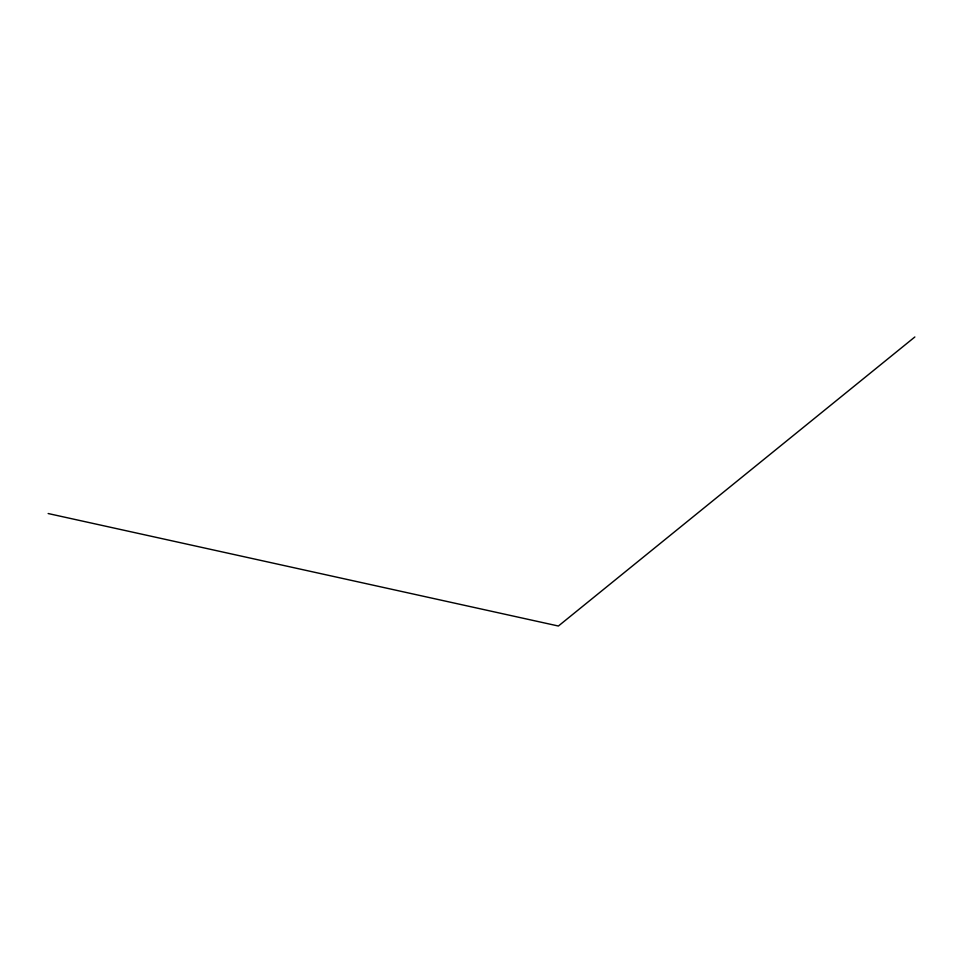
<?xml version="1.0" encoding="UTF-8"?>
<svg xmlns="http://www.w3.org/2000/svg" width="963" height="963" viewBox="0 0 963 963"><rect width="100%" height="100%" fill="white"/><g stroke="black" fill="none" stroke-linecap="round" stroke-linejoin="round"><path stroke-width="1.44" d="M914.85 336.978L558.396 626.022L48.15 513.532"/></g></svg>
